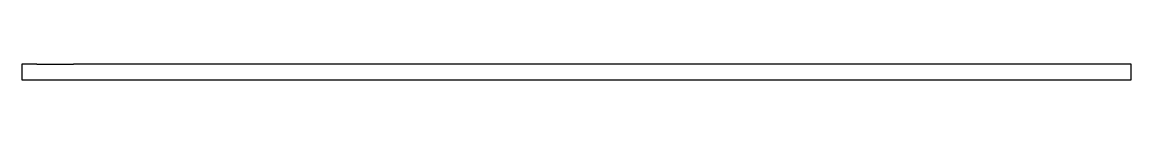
# Model space of a CAD drawing. Header units: millimetres. Extents: x 0 to 11974, y -90 to 88.
import ezdxf

# ---------------------------------------------------------------- set-up
doc = ezdxf.new("R2010")
doc.units = ezdxf.units.MM
doc.header["$LTSCALE"] = 10
doc.layers.add('MEMBERS', color=5, linetype='Continuous')

msp = doc.modelspace()

# ---------------------------------------------------------------- linework, layer by layer
at = {"layer": 'MEMBERS', "color": 3, "linetype": 'Continuous'}
msp.add_lwpolyline([(0, -90), (0, 87), (158, 87), (158, 84), (553, 84), (553, 88), (11974, 88), (11974, -90)], close=True, dxfattribs=at)

doc.saveas('drawing.dxf')
